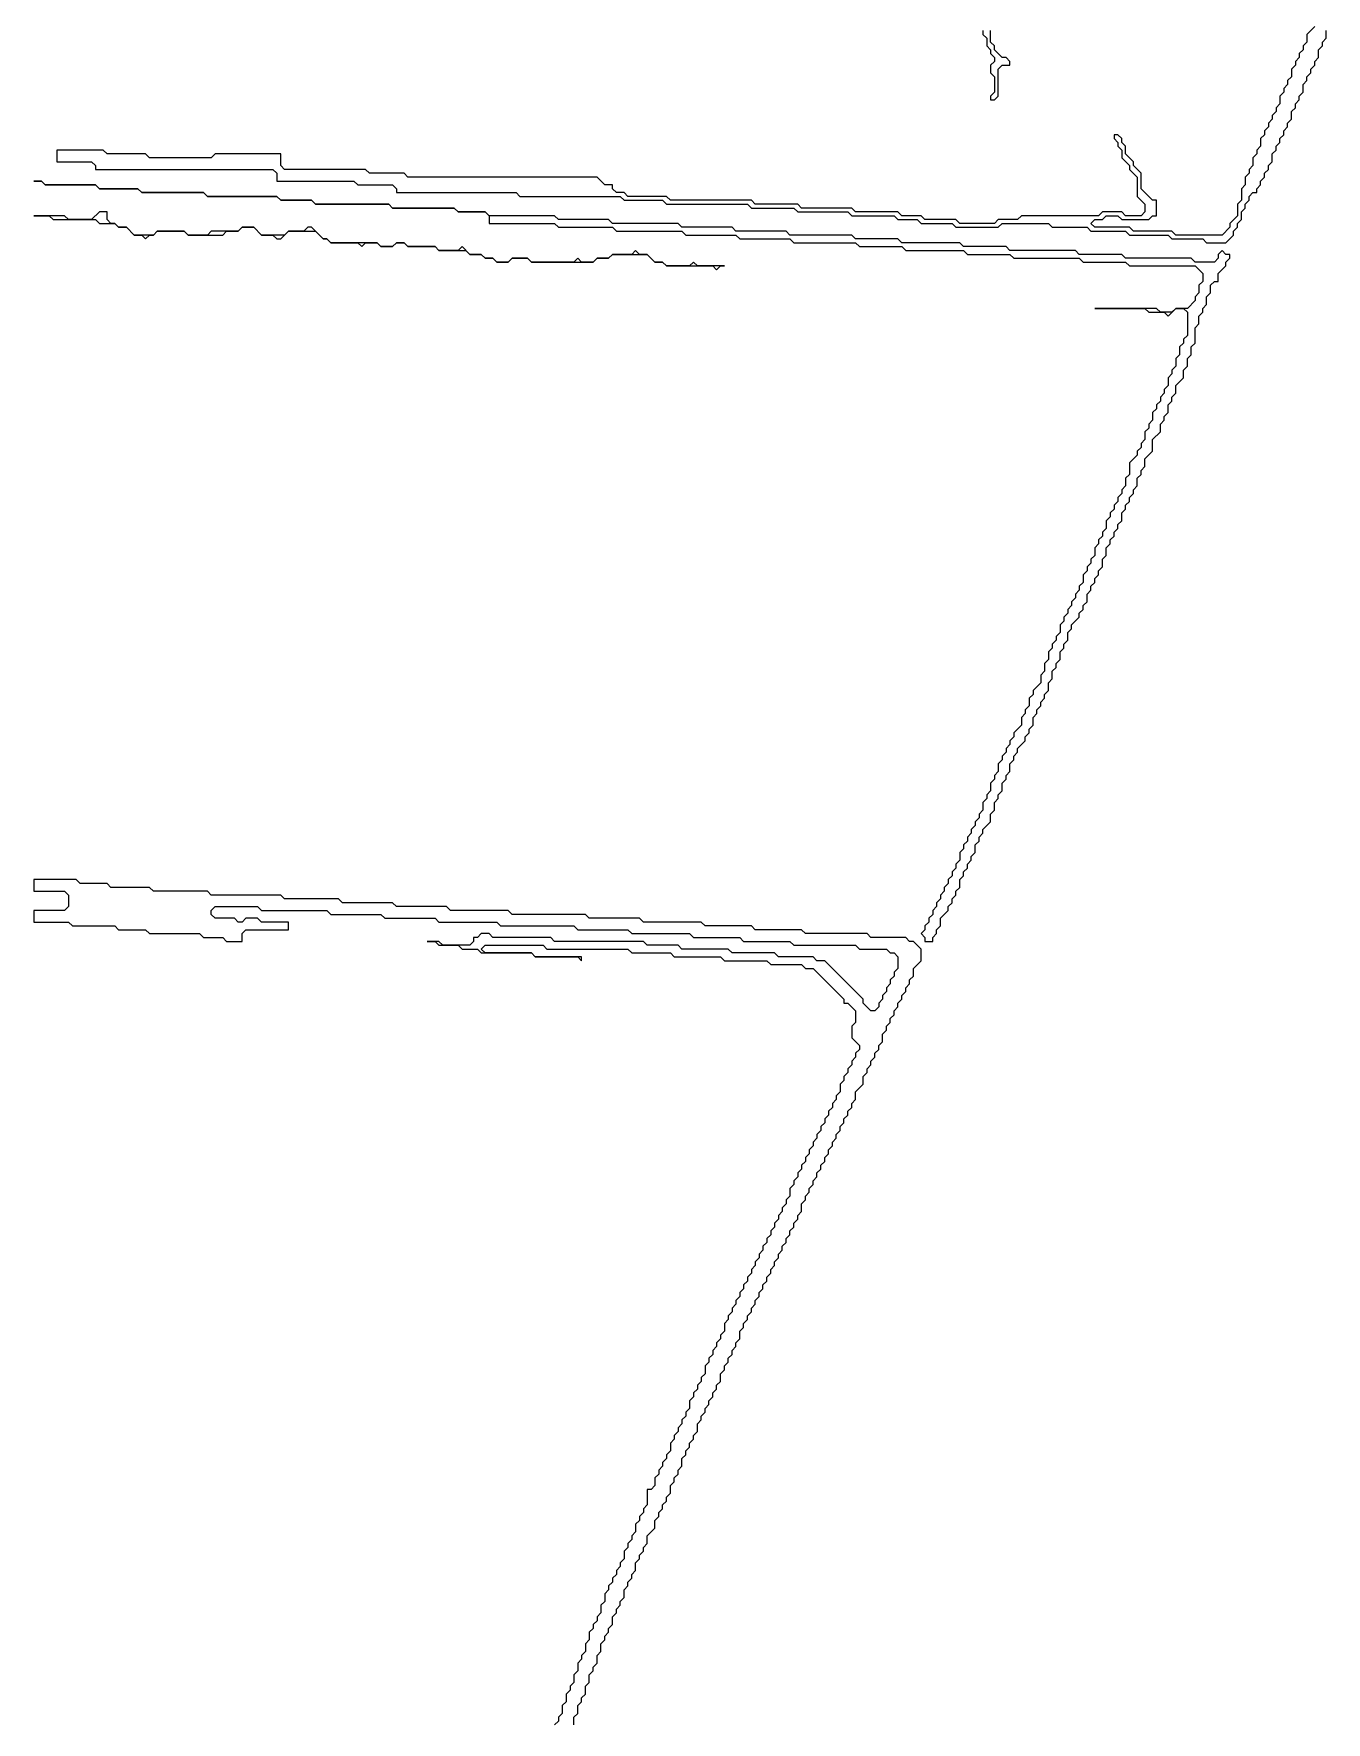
# Model space of a CAD drawing. Header units: metres. Extents: x 0 to 100, y 0 to 141.
# Drawn here: x 0 to 8.38, y 49.24 to 60.18 of the extents above; entities that cross this region are included whole.
import ezdxf

# ---------------------------------------------------------------- set-up
doc = ezdxf.new("R2010")
doc.units = ezdxf.units.M

msp = doc.modelspace()

# ---------------------------------------------------------------- linework, layer by layer
for points in [[(8.3, 60.225), (8.25, 60.175), (8.25, 60.125), (8.225, 60.1), (8.225, 60.075), (8.2, 60.05), (8.2, 60.025), (8.175, 60), (8.175, 59.975), (8.15, 59.95), (8.15, 59.9), (8.125, 59.875), (8.125, 59.85), (8.1, 59.825), (8.1, 59.8), (8.075, 59.775), (8.075, 59.725), (8.05, 59.7), (8.05, 59.675), (8.025, 59.65), (8.025, 59.625), (8, 59.6), (8, 59.575), (7.975, 59.55), (7.975, 59.525), (7.95, 59.5), (7.95, 59.45), (7.925, 59.425), (7.925, 59.4), (7.9, 59.375), (7.9, 59.325), (7.875, 59.3), (7.875, 59.275), (7.85, 59.25), (7.85, 59.2), (7.825, 59.175), (7.825, 59.1), (7.8, 59.075), (7.8, 59), (7.75, 58.95), (7.75, 58.925), (7.7, 58.875), (7.4, 58.875), (7.375, 58.9), (7.125, 58.9), (7.1, 58.925), (6.875, 58.925), (6.85, 58.95), (6.875, 58.975), (6.925, 58.975), (6.95, 59), (7.025, 59), (7.05, 58.975), (7.225, 58.975), (7.25, 59), (7.275, 59), (7.275, 59.1), (7.25, 59.1), (7.175, 59.175), (7.175, 59.275), (7.125, 59.325), (7.125, 59.35), (7.075, 59.4), (7.075, 59.45), (7.05, 59.475), (7.05, 59.5), (7.025, 59.525), (7, 59.525), (7, 59.5), (7.025, 59.475), (7.025, 59.45), (7.05, 59.425), (7.05, 59.375), (7.1, 59.325), (7.1, 59.3), (7.15, 59.25), (7.15, 59.125), (7.2, 59.075), (7.2, 59.025), (7.175, 59), (7.075, 59), (7.05, 59.025), (6.925, 59.025), (6.9, 59), (6.4, 59), (6.375, 58.975), (6.25, 58.975), (6.225, 58.95), (6, 58.95), (5.975, 58.975), (5.775, 58.975), (5.75, 59), (5.625, 59), (5.6, 59.025), (5.325, 59.025), (5.3, 59.05), (4.975, 59.05), (4.95, 59.075), (4.675, 59.075), (4.65, 59.1), (4.125, 59.1), (4.1, 59.125), (3.85, 59.125), (3.825, 59.15), (3.775, 59.15), (3.75, 59.175), (3.75, 59.2), (3.7, 59.2), (3.65, 59.25), (2.425, 59.25), (2.4, 59.275), (2.175, 59.275), (2.15, 59.3), (1.625, 59.3), (1.6, 59.325), (1.6, 59.4), (1.175, 59.4), (1.15, 59.375), (0.75, 59.375), (0.725, 59.4), (0.475, 59.4), (0.45, 59.425), (0.15, 59.425), (0.15, 59.35), (0.375, 59.35), (0.4, 59.325), (0.4, 59.3), (1.55, 59.3), (1.575, 59.275), (1.575, 59.225), (2.075, 59.225), (2.1, 59.2), (2.325, 59.2), (2.35, 59.175), (2.35, 59.15), (3.125, 59.15), (3.15, 59.125), (3.8, 59.125), (3.825, 59.1), (4.075, 59.1), (4.1, 59.075), (4.625, 59.075), (4.65, 59.05), (4.925, 59.05), (4.95, 59.025), (5.275, 59.025), (5.3, 59), (5.575, 59), (5.6, 58.975), (5.725, 58.975), (5.75, 58.95), (5.95, 58.95), (5.975, 58.925), (6.25, 58.925), (6.275, 58.95), (6.575, 58.95), (6.6, 58.925), (6.825, 58.925), (6.85, 58.9), (7.075, 58.9), (7.1, 58.875), (7.35, 58.875), (7.375, 58.85), (7.575, 58.85), (7.6, 58.825), (7.725, 58.825), (7.775, 58.875), (7.775, 58.9), (7.8, 58.925), (7.8, 58.95), (7.825, 58.975), (7.825, 59.025), (7.85, 59.05), (7.85, 59.075), (7.875, 59.1), (7.875, 59.125), (7.9, 59.15), (7.925, 59.15), (7.925, 59.175), (7.95, 59.2), (7.95, 59.225), (7.975, 59.25), (7.975, 59.275), (8, 59.3), (8, 59.325), (8.025, 59.35), (8.025, 59.4), (8.05, 59.425), (8.05, 59.45), (8.075, 59.475), (8.075, 59.5), (8.1, 59.525), (8.1, 59.55), (8.125, 59.575), (8.125, 59.6), (8.15, 59.625), (8.15, 59.675), (8.175, 59.7), (8.175, 59.725), (8.2, 59.75), (8.2, 59.775), (8.225, 59.8), (8.225, 59.85), (8.25, 59.875), (8.25, 59.9), (8.275, 59.925), (8.275, 59.95), (8.3, 59.975), (8.3, 60), (8.325, 60.025), (8.325, 60.075), (8.35, 60.1), (8.35, 60.125), (8.375, 60.15), (8.375, 60.2)], [(6.15, 60.2), (6.15, 60.175), (6.175, 60.15), (6.175, 60.1), (6.2, 60.075), (6.2, 60.05), (6.225, 60.025), (6.225, 60), (6.2, 59.975), (6.2, 59.925), (6.225, 59.9), (6.225, 59.8), (6.2, 59.775), (6.2, 59.75), (6.225, 59.75), (6.25, 59.775), (6.25, 59.95), (6.275, 59.975), (6.325, 59.975), (6.325, 60), (6.3, 60.025), (6.275, 60.025), (6.225, 60.075), (6.225, 60.1), (6.2, 60.125), (6.2, 60.2)], [(3.5, 49.225), (3.5, 49.275), (3.525, 49.3), (3.525, 49.35), (3.55, 49.375), (3.55, 49.4), (3.575, 49.425), (3.575, 49.475), (3.6, 49.5), (3.6, 49.55), (3.625, 49.575), (3.625, 49.6), (3.65, 49.625), (3.65, 49.675), (3.675, 49.7), (3.675, 49.75), (3.7, 49.775), (3.7, 49.8), (3.725, 49.825), (3.725, 49.85), (3.75, 49.875), (3.75, 49.925), (3.775, 49.95), (3.775, 49.975), (3.8, 50), (3.8, 50.025), (3.825, 50.05), (3.825, 50.1), (3.85, 50.125), (3.85, 50.15), (3.875, 50.175), (3.875, 50.2), (3.9, 50.225), (3.9, 50.275), (3.925, 50.3), (3.925, 50.325), (3.95, 50.35), (3.95, 50.375), (3.975, 50.4), (3.975, 50.45), (4.025, 50.5), (4.025, 50.55), (4.05, 50.575), (4.05, 50.6), (4.075, 50.625), (4.075, 50.65), (4.1, 50.675), (4.1, 50.7), (4.125, 50.725), (4.125, 50.775), (4.15, 50.8), (4.15, 50.825), (4.175, 50.85), (4.175, 50.875), (4.2, 50.9), (4.2, 50.95), (4.225, 50.975), (4.225, 51), (4.25, 51.025), (4.25, 51.05), (4.275, 51.075), (4.275, 51.1), (4.3, 51.125), (4.3, 51.175), (4.325, 51.2), (4.325, 51.225), (4.35, 51.25), (4.35, 51.275), (4.375, 51.3), (4.375, 51.325), (4.4, 51.35), (4.4, 51.375), (4.425, 51.4), (4.425, 51.425), (4.45, 51.45), (4.45, 51.5), (4.475, 51.525), (4.475, 51.55), (4.5, 51.575), (4.5, 51.6), (4.525, 51.625), (4.525, 51.65), (4.55, 51.675), (4.55, 51.7), (4.575, 51.725), (4.575, 51.775), (4.6, 51.8), (4.6, 51.825), (4.625, 51.85), (4.625, 51.875), (4.65, 51.9), (4.65, 51.925), (4.675, 51.95), (4.675, 51.975), (4.7, 52), (4.7, 52.025), (4.725, 52.05), (4.725, 52.075), (4.75, 52.1), (4.75, 52.125), (4.775, 52.15), (4.775, 52.175), (4.8, 52.2), (4.8, 52.225), (4.825, 52.25), (4.825, 52.275), (4.85, 52.3), (4.85, 52.325), (4.875, 52.35), (4.875, 52.375), (4.9, 52.4), (4.9, 52.425), (4.925, 52.45), (4.925, 52.475), (4.95, 52.5), (4.95, 52.525), (4.975, 52.55), (4.975, 52.6), (5, 52.625), (5, 52.65), (5.025, 52.675), (5.025, 52.7), (5.05, 52.725), (5.05, 52.75), (5.075, 52.775), (5.075, 52.8), (5.1, 52.825), (5.1, 52.85), (5.125, 52.875), (5.125, 52.9), (5.15, 52.925), (5.15, 52.95), (5.175, 52.975), (5.175, 53), (5.2, 53.025), (5.2, 53.05), (5.225, 53.075), (5.225, 53.1), (5.25, 53.125), (5.25, 53.15), (5.275, 53.175), (5.275, 53.2), (5.3, 53.225), (5.3, 53.25), (5.325, 53.275), (5.325, 53.325), (5.375, 53.375), (5.375, 53.425), (5.4, 53.45), (5.4, 53.475), (5.425, 53.5), (5.425, 53.525), (5.45, 53.55), (5.45, 53.575), (5.475, 53.6), (5.475, 53.625), (5.5, 53.65), (5.5, 53.7), (5.525, 53.725), (5.525, 53.75), (5.55, 53.775), (5.55, 53.8), (5.575, 53.825), (5.575, 53.85), (5.6, 53.875), (5.6, 53.9), (5.625, 53.925), (5.625, 53.95), (5.65, 53.975), (5.65, 54), (5.675, 54.025), (5.675, 54.05), (5.7, 54.075), (5.7, 54.125), (5.75, 54.175), (5.75, 54.25), (5.7, 54.3), (5.675, 54.3), (5.65, 54.325), (5.425, 54.325), (5.4, 54.35), (5, 54.35), (4.975, 54.375), (4.675, 54.375), (4.65, 54.4), (4.35, 54.4), (4.325, 54.425), (3.95, 54.425), (3.925, 54.45), (3.6, 54.45), (3.575, 54.475), (3.1, 54.475), (3.075, 54.5), (2.7, 54.5), (2.675, 54.525), (2.35, 54.525), (2.325, 54.55), (2, 54.55), (1.975, 54.575), (1.625, 54.575), (1.6, 54.6), (1.15, 54.6), (1.125, 54.625), (0.775, 54.625), (0.75, 54.65), (0.5, 54.65), (0.475, 54.675), (0.3, 54.675), (0.275, 54.7), (0, 54.7), (0, 54.625), (0.2, 54.625), (0.225, 54.6), (0.225, 54.525), (0.2, 54.5), (0, 54.5), (0, 54.425), (0.225, 54.425), (0.25, 54.4), (0.525, 54.4), (0.55, 54.375), (0.725, 54.375), (0.75, 54.35), (1.075, 54.35), (1.1, 54.325), (1.225, 54.325), (1.25, 54.3), (1.35, 54.3), (1.35, 54.35), (1.375, 54.375), (1.65, 54.375), (1.65, 54.425), (1.475, 54.425), (1.45, 54.45), (1.375, 54.45), (1.35, 54.425), (1.325, 54.425), (1.3, 54.45), (1.175, 54.45), (1.15, 54.475), (1.15, 54.5), (1.175, 54.525), (1.45, 54.525), (1.475, 54.5), (1.9, 54.5), (1.925, 54.475), (2.25, 54.475), (2.275, 54.45), (2.6, 54.45), (2.625, 54.425), (3, 54.425), (3.025, 54.4), (3.5, 54.4), (3.525, 54.375), (3.85, 54.375), (3.875, 54.35), (4.25, 54.35), (4.275, 54.325), (4.575, 54.325), (4.6, 54.3), (4.9, 54.3), (4.925, 54.275), (5.325, 54.275), (5.35, 54.25), (5.525, 54.25), (5.55, 54.225), (5.575, 54.225), (5.6, 54.2), (5.6, 54.125), (5.575, 54.1), (5.575, 54.075), (5.55, 54.05), (5.55, 54.025), (5.525, 54), (5.525, 53.975), (5.5, 53.95), (5.5, 53.925), (5.475, 53.9), (5.475, 53.875), (5.45, 53.85), (5.425, 53.85), (5.375, 53.9), (5.375, 53.925), (5.125, 54.175), (5.075, 54.175), (5.05, 54.2), (4.825, 54.2), (4.8, 54.225), (4.525, 54.225), (4.5, 54.25), (4.2, 54.25), (4.175, 54.275), (3.975, 54.275), (3.95, 54.3), (3.375, 54.3), (3.35, 54.325), (2.975, 54.325), (2.95, 54.35), (2.9, 54.35), (2.875, 54.325), (2.85, 54.325), (2.85, 54.3), (2.825, 54.275), (2.65, 54.275), (2.625, 54.3), (2.55, 54.3), (2.6, 54.3), (2.625, 54.275), (2.75, 54.275), (2.775, 54.25), (2.875, 54.25), (2.9, 54.225), (3.225, 54.225), (3.25, 54.2), (3.525, 54.2), (3.55, 54.175), (3.55, 54.2), (3.25, 54.2), (3.225, 54.225), (2.925, 54.225), (2.9, 54.25), (2.925, 54.275), (3.3, 54.275), (3.325, 54.25), (3.85, 54.25), (3.875, 54.225), (4.125, 54.225), (4.15, 54.2), (4.45, 54.2), (4.475, 54.175), (4.75, 54.175), (4.775, 54.15), (4.975, 54.15), (5, 54.125), (5.05, 54.125), (5.25, 53.925), (5.25, 53.9), (5.275, 53.9), (5.325, 53.85), (5.325, 53.775), (5.3, 53.75), (5.3, 53.675), (5.35, 53.625), (5.35, 53.6), (5.325, 53.575), (5.325, 53.55), (5.3, 53.525), (5.3, 53.5), (5.275, 53.475), (5.275, 53.45), (5.25, 53.425), (5.25, 53.4), (5.225, 53.375), (5.225, 53.325), (5.2, 53.3), (5.2, 53.275), (5.175, 53.25), (5.175, 53.225), (5.15, 53.2), (5.15, 53.175), (5.125, 53.15), (5.125, 53.125), (5.1, 53.1), (5.1, 53.075), (5.075, 53.05), (5.075, 53.025), (5.05, 53), (5.05, 52.975), (5.025, 52.95), (5.025, 52.925), (5, 52.9), (5, 52.875), (4.975, 52.85), (4.975, 52.825), (4.95, 52.8), (4.95, 52.775), (4.925, 52.75), (4.925, 52.725), (4.9, 52.7), (4.9, 52.65), (4.875, 52.625), (4.875, 52.6), (4.85, 52.575), (4.85, 52.55), (4.825, 52.525), (4.825, 52.5), (4.8, 52.475), (4.8, 52.45), (4.775, 52.425), (4.775, 52.4), (4.75, 52.375), (4.75, 52.35), (4.725, 52.325), (4.725, 52.3), (4.7, 52.275), (4.7, 52.25), (4.675, 52.225), (4.675, 52.2), (4.65, 52.175), (4.65, 52.15), (4.625, 52.125), (4.625, 52.1), (4.6, 52.075), (4.6, 52.05), (4.575, 52.025), (4.575, 52), (4.55, 51.975), (4.55, 51.95), (4.525, 51.925), (4.525, 51.9), (4.5, 51.875), (4.5, 51.85), (4.475, 51.825), (4.475, 51.775), (4.45, 51.75), (4.45, 51.725), (4.425, 51.7), (4.425, 51.675), (4.4, 51.65), (4.4, 51.625), (4.375, 51.6), (4.375, 51.575), (4.35, 51.55), (4.35, 51.5), (4.325, 51.475), (4.325, 51.45), (4.3, 51.425), (4.3, 51.4), (4.275, 51.375), (4.275, 51.35), (4.25, 51.325), (4.25, 51.275), (4.225, 51.25), (4.225, 51.225), (4.2, 51.2), (4.2, 51.175), (4.175, 51.15), (4.175, 51.125), (4.15, 51.1), (4.15, 51.075), (4.125, 51.05), (4.125, 51), (4.1, 50.975), (4.1, 50.95), (4.075, 50.925), (4.075, 50.9), (4.05, 50.875), (4.05, 50.85), (4.025, 50.825), (4.025, 50.775), (4, 50.75), (3.975, 50.75), (3.975, 50.65), (3.95, 50.625), (3.95, 50.6), (3.925, 50.575), (3.925, 50.55), (3.9, 50.525), (3.9, 50.475), (3.875, 50.45), (3.875, 50.425), (3.85, 50.4), (3.85, 50.375), (3.825, 50.35), (3.825, 50.3), (3.8, 50.275), (3.8, 50.25), (3.775, 50.225), (3.775, 50.2), (3.75, 50.175), (3.75, 50.15), (3.725, 50.125), (3.725, 50.1), (3.7, 50.075), (3.7, 50.025), (3.675, 50), (3.675, 49.95), (3.65, 49.925), (3.65, 49.9), (3.625, 49.875), (3.625, 49.85), (3.6, 49.825), (3.6, 49.775), (3.575, 49.75), (3.575, 49.7), (3.55, 49.675), (3.55, 49.65), (3.525, 49.625), (3.525, 49.575), (3.5, 49.55), (3.5, 49.5), (3.475, 49.475), (3.475, 49.45), (3.45, 49.425), (3.45, 49.375), (3.425, 49.35), (3.425, 49.3), (3.4, 49.275), (3.4, 49.25), (3.375, 49.225)]]:
    msp.add_lwpolyline(points)
for points in [[(0, 59.225), (0.05, 59.225), (0.075, 59.2), (0.4, 59.2), (0.425, 59.175), (0.675, 59.175), (0.7, 59.15), (1.1, 59.15), (1.125, 59.125), (1.575, 59.125), (1.6, 59.1), (1.8, 59.1), (1.825, 59.075), (2.3, 59.075), (2.325, 59.05), (2.725, 59.05), (2.75, 59.025), (2.925, 59.025), (2.95, 59), (2.95, 58.95), (3.375, 58.95), (3.4, 58.925), (3.75, 58.925), (3.775, 58.9), (4.2, 58.9), (4.225, 58.875), (4.55, 58.875), (4.575, 58.85), (4.9, 58.85), (4.925, 58.825), (5.325, 58.825), (5.35, 58.8), (5.625, 58.8), (5.65, 58.775), (6.025, 58.775), (6.05, 58.75), (6.325, 58.75), (6.35, 58.725), (6.775, 58.725), (6.8, 58.7), (7.075, 58.7), (7.1, 58.675), (7.525, 58.675), (7.575, 58.625), (7.575, 58.575), (7.55, 58.55), (7.55, 58.5), (7.525, 58.475), (7.525, 58.45), (7.475, 58.4), (7.4, 58.4), (7.375, 58.375), (7.3, 58.375), (7.275, 58.4), (6.875, 58.4), (7.2, 58.4), (7.225, 58.375), (7.325, 58.375), (7.35, 58.35), (7.4, 58.4), (7.45, 58.4), (7.475, 58.375), (7.475, 58.225), (7.45, 58.2), (7.45, 58.175), (7.425, 58.15), (7.425, 58.1), (7.4, 58.075), (7.4, 58.025), (7.375, 58), (7.375, 57.975), (7.35, 57.95), (7.35, 57.9), (7.325, 57.875), (7.325, 57.85), (7.3, 57.825), (7.3, 57.8), (7.275, 57.775), (7.275, 57.75), (7.25, 57.725), (7.25, 57.675), (7.225, 57.65), (7.225, 57.625), (7.2, 57.6), (7.2, 57.55), (7.175, 57.525), (7.175, 57.5), (7.15, 57.475), (7.15, 57.45), (7.1, 57.4), (7.1, 57.325), (7.075, 57.3), (7.075, 57.25), (7.05, 57.225), (7.05, 57.2), (7.025, 57.175), (7.025, 57.15), (7, 57.125), (7, 57.1), (6.975, 57.075), (6.975, 57.05), (6.95, 57.025), (6.95, 56.975), (6.925, 56.95), (6.925, 56.925), (6.9, 56.9), (6.9, 56.875), (6.875, 56.85), (6.875, 56.8), (6.85, 56.775), (6.85, 56.75), (6.825, 56.725), (6.825, 56.7), (6.8, 56.675), (6.8, 56.625), (6.775, 56.6), (6.775, 56.575), (6.75, 56.55), (6.75, 56.525), (6.725, 56.5), (6.725, 56.475), (6.7, 56.45), (6.7, 56.425), (6.675, 56.4), (6.675, 56.375), (6.65, 56.35), (6.65, 56.3), (6.625, 56.275), (6.625, 56.25), (6.6, 56.225), (6.6, 56.2), (6.575, 56.175), (6.575, 56.125), (6.55, 56.1), (6.55, 56.05), (6.525, 56.025), (6.525, 55.975), (6.475, 55.925), (6.475, 55.9), (6.45, 55.875), (6.45, 55.825), (6.425, 55.8), (6.425, 55.775), (6.4, 55.75), (6.4, 55.7), (6.35, 55.65), (6.35, 55.625), (6.325, 55.6), (6.325, 55.575), (6.3, 55.55), (6.3, 55.525), (6.275, 55.5), (6.275, 55.475), (6.25, 55.45), (6.25, 55.4), (6.225, 55.375), (6.225, 55.35), (6.2, 55.325), (6.2, 55.275), (6.175, 55.25), (6.175, 55.225), (6.15, 55.2), (6.15, 55.15), (6.125, 55.125), (6.125, 55.1), (6.1, 55.075), (6.1, 55.05), (6.075, 55.025), (6.075, 55), (6.05, 54.975), (6.05, 54.95), (6.025, 54.925), (6.025, 54.9), (6, 54.875), (6, 54.825), (5.975, 54.8), (5.975, 54.775), (5.95, 54.75), (5.95, 54.725), (5.925, 54.7), (5.925, 54.675), (5.9, 54.65), (5.9, 54.625), (5.875, 54.6), (5.875, 54.575), (5.85, 54.55), (5.85, 54.525), (5.825, 54.5), (5.825, 54.475), (5.8, 54.45), (5.8, 54.425), (5.775, 54.4), (5.775, 54.375), (5.75, 54.35), (5.775, 54.325), (5.775, 54.3), (5.825, 54.3), (5.825, 54.325), (5.85, 54.35), (5.85, 54.375), (5.875, 54.4), (5.875, 54.45), (5.925, 54.5), (5.925, 54.525), (5.95, 54.55), (5.95, 54.575), (5.975, 54.6), (5.975, 54.625), (6, 54.65), (6, 54.7), (6.025, 54.725), (6.025, 54.75), (6.05, 54.775), (6.05, 54.8), (6.075, 54.825), (6.075, 54.85), (6.1, 54.875), (6.1, 54.925), (6.125, 54.95), (6.125, 54.975), (6.15, 55), (6.15, 55.025), (6.2, 55.075), (6.2, 55.125), (6.225, 55.15), (6.225, 55.2), (6.25, 55.225), (6.25, 55.25), (6.275, 55.275), (6.275, 55.325), (6.3, 55.35), (6.3, 55.375), (6.325, 55.4), (6.325, 55.45), (6.35, 55.475), (6.35, 55.5), (6.375, 55.525), (6.375, 55.55), (6.425, 55.6), (6.425, 55.625), (6.45, 55.65), (6.45, 55.675), (6.475, 55.7), (6.475, 55.75), (6.5, 55.775), (6.5, 55.8), (6.525, 55.825), (6.525, 55.85), (6.55, 55.875), (6.55, 55.9), (6.575, 55.925), (6.575, 55.975), (6.6, 56), (6.6, 56.05), (6.625, 56.075), (6.625, 56.1), (6.65, 56.125), (6.65, 56.175), (6.675, 56.2), (6.675, 56.225), (6.7, 56.25), (6.7, 56.3), (6.725, 56.325), (6.725, 56.35), (6.775, 56.4), (6.775, 56.425), (6.8, 56.45), (6.8, 56.475), (6.825, 56.5), (6.825, 56.55), (6.85, 56.575), (6.85, 56.6), (6.875, 56.625), (6.875, 56.65), (6.9, 56.675), (6.9, 56.7), (6.925, 56.725), (6.925, 56.775), (6.95, 56.8), (6.95, 56.85), (6.975, 56.875), (6.975, 56.9), (7, 56.925), (7, 56.95), (7.025, 56.975), (7.025, 57), (7.05, 57.025), (7.05, 57.075), (7.075, 57.1), (7.075, 57.125), (7.1, 57.15), (7.1, 57.175), (7.125, 57.2), (7.125, 57.225), (7.15, 57.25), (7.15, 57.3), (7.175, 57.325), (7.175, 57.35), (7.2, 57.375), (7.2, 57.425), (7.25, 57.475), (7.25, 57.55), (7.3, 57.6), (7.3, 57.65), (7.325, 57.675), (7.325, 57.7), (7.35, 57.725), (7.35, 57.775), (7.375, 57.8), (7.375, 57.825), (7.4, 57.85), (7.4, 57.9), (7.45, 57.95), (7.45, 58), (7.475, 58.025), (7.475, 58.075), (7.5, 58.1), (7.5, 58.15), (7.525, 58.175), (7.525, 58.275), (7.55, 58.3), (7.55, 58.35), (7.575, 58.375), (7.575, 58.4), (7.6, 58.425), (7.6, 58.475), (7.625, 58.5), (7.625, 58.55), (7.65, 58.575), (7.675, 58.575), (7.675, 58.625), (7.725, 58.675), (7.725, 58.7), (7.75, 58.725), (7.75, 58.75), (7.725, 58.75), (7.7, 58.775), (7.675, 58.75), (7.675, 58.725), (7.65, 58.7), (7.525, 58.7), (7.5, 58.725), (7.075, 58.725), (7.05, 58.75), (6.775, 58.75), (6.75, 58.775), (6.325, 58.775), (6.3, 58.8), (6.025, 58.8), (6, 58.825), (5.625, 58.825), (5.6, 58.85), (5.325, 58.85), (5.3, 58.875), (4.9, 58.875), (4.875, 58.9), (4.55, 58.9), (4.525, 58.925), (4.2, 58.925), (4.175, 58.95), (3.75, 58.95), (3.725, 58.975), (3.4, 58.975), (3.375, 59), (2.95, 59), (2.925, 59.025), (2.75, 59.025), (2.725, 59.05), (2.325, 59.05), (2.3, 59.075), (1.825, 59.075), (1.8, 59.1), (1.6, 59.1), (1.575, 59.125), (1.125, 59.125), (1.1, 59.15), (0.7, 59.15), (0.675, 59.175), (0.425, 59.175), (0.4, 59.2), (0.075, 59.2), (0.05, 59.225)], [(0.425, 59.025), (0.375, 58.975), (0.225, 58.975), (0.2, 59), (0, 59), (0.1, 59), (0.125, 58.975), (0.4, 58.975), (0.425, 58.95), (0.525, 58.95), (0.55, 58.925), (0.6, 58.925), (0.65, 58.875), (0.7, 58.875), (0.725, 58.85), (0.75, 58.875), (0.775, 58.875), (0.8, 58.9), (0.975, 58.9), (1, 58.875), (1.225, 58.875), (1.25, 58.9), (1.325, 58.9), (1.35, 58.925), (1.425, 58.925), (1.475, 58.875), (1.55, 58.875), (1.575, 58.85), (1.6, 58.85), (1.65, 58.9), (1.825, 58.9), (1.875, 58.85), (1.9, 58.85), (1.925, 58.825), (2.1, 58.825), (2.125, 58.8), (2.15, 58.825), (2.225, 58.825), (2.25, 58.8), (2.325, 58.8), (2.35, 58.825), (2.4, 58.825), (2.425, 58.8), (2.6, 58.8), (2.625, 58.775), (2.8, 58.775), (2.825, 58.75), (2.9, 58.75), (2.925, 58.725), (2.975, 58.725), (3, 58.7), (3.075, 58.7), (3.1, 58.725), (3.2, 58.725), (3.225, 58.7), (3.625, 58.7), (3.65, 58.725), (3.725, 58.725), (3.75, 58.75), (3.975, 58.75), (4.025, 58.7), (4.075, 58.7), (4.1, 58.675), (4.4, 58.675), (4.425, 58.65), (4.45, 58.675), (4.475, 58.675), (4.3, 58.675), (4.275, 58.7), (4.25, 58.675), (4.1, 58.675), (4.075, 58.7), (4.025, 58.7), (3.975, 58.75), (3.925, 58.75), (3.9, 58.775), (3.875, 58.75), (3.75, 58.75), (3.725, 58.725), (3.65, 58.725), (3.625, 58.7), (3.55, 58.7), (3.525, 58.725), (3.5, 58.7), (3.225, 58.7), (3.2, 58.725), (3.1, 58.725), (3.075, 58.7), (3, 58.7), (2.975, 58.725), (2.925, 58.725), (2.9, 58.75), (2.825, 58.75), (2.775, 58.8), (2.75, 58.775), (2.625, 58.775), (2.6, 58.8), (2.425, 58.8), (2.4, 58.825), (2.35, 58.825), (2.325, 58.8), (2.25, 58.8), (2.225, 58.825), (1.925, 58.825), (1.9, 58.85), (1.875, 58.85), (1.8, 58.925), (1.775, 58.925), (1.75, 58.9), (1.65, 58.9), (1.625, 58.875), (1.475, 58.875), (1.425, 58.925), (1.35, 58.925), (1.325, 58.9), (1.15, 58.9), (1.125, 58.875), (1, 58.875), (0.975, 58.9), (0.8, 58.9), (0.775, 58.875), (0.65, 58.875), (0.6, 58.925), (0.55, 58.925), (0.525, 58.95), (0.5, 58.95), (0.475, 58.975), (0.475, 59.025)]]:
    msp.add_lwpolyline(points, close=True)

doc.saveas('drawing.dxf')
